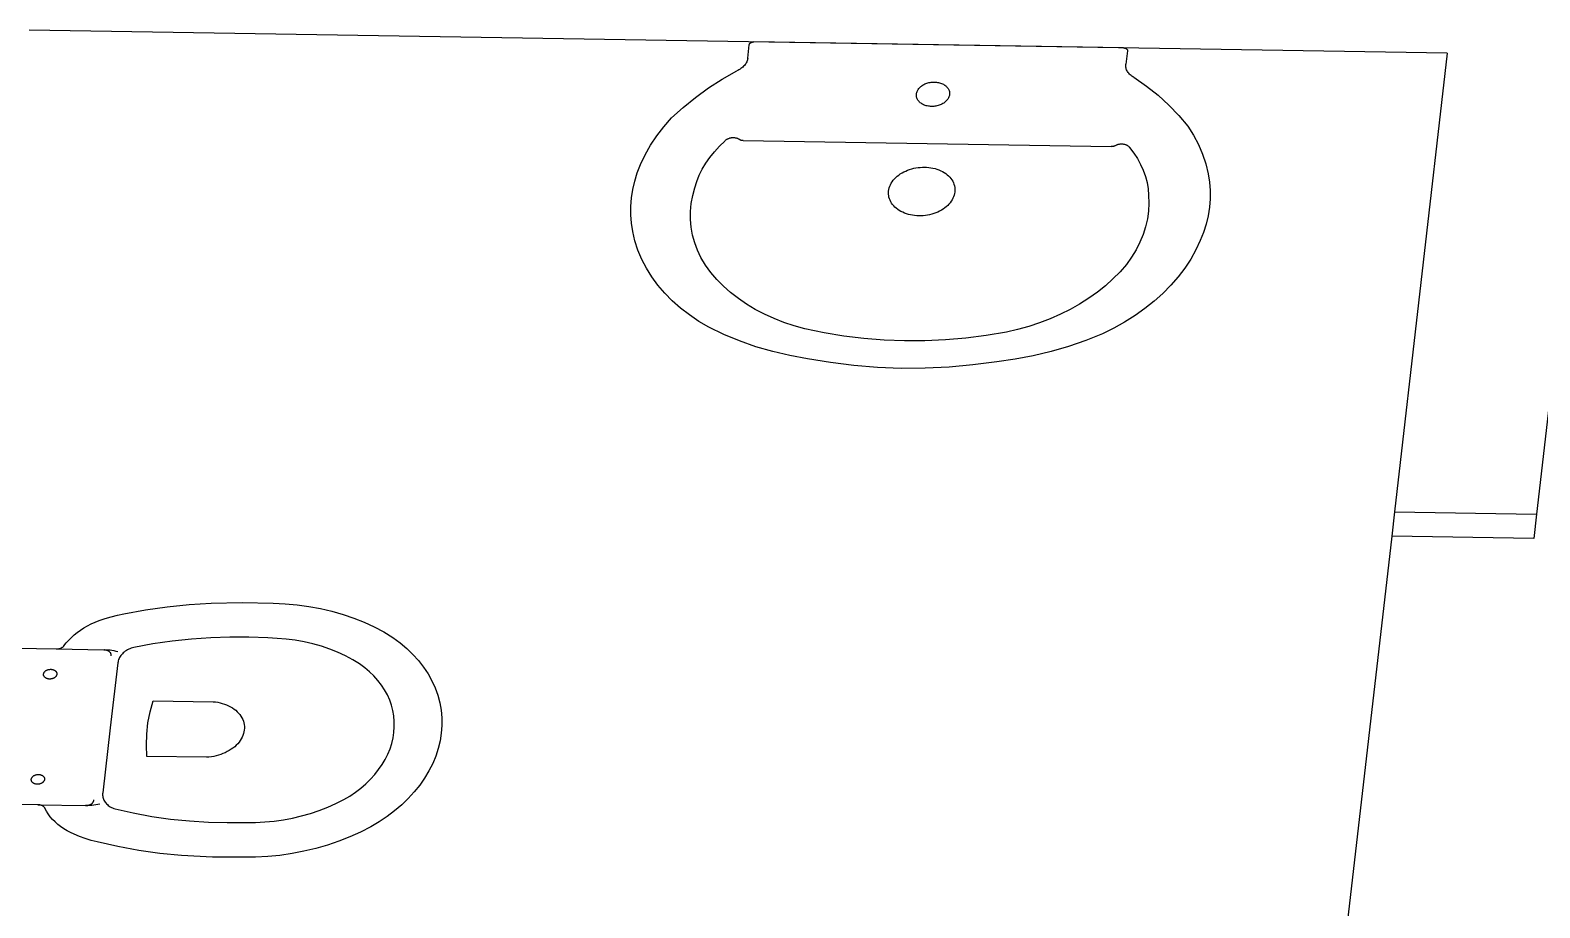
# Model space of a CAD drawing. Extents: x -68 to 264, y 51 to 115.
# Drawn here: x -62.729 to -60.913, y 77.839 to 78.895 of the extents above; entities that cross this region are included whole.
import ezdxf

# ---------------------------------------------------------------- set-up
doc = ezdxf.new("R2010")
doc.units = 0
doc.layers.get('0').update_dxf_attribs({"linetype": 'CONTINUOUS'})

msp = doc.modelspace()

# ---------------------------------------------------------------- linework, layer by layer
for p, q in [((-61.0243, 78.8671), (-62.73, 78.8948)), ((-61.8657, 78.8613), (-61.8639, 78.8773)), ((-61.8639, 78.8773), (-61.8638, 78.8775)), ((-61.8638, 78.8775), (-61.8637, 78.8777)), ((-61.8637, 78.878), (-61.8636, 78.8782)), ((-61.8637, 78.8777), (-61.8637, 78.878)), ((-61.8636, 78.8782), (-61.8634, 78.8784)), ((-61.8634, 78.8784), (-61.8633, 78.8786)), ((-61.8633, 78.8786), (-61.8631, 78.8788)), ((-61.8631, 78.8788), (-61.863, 78.879)), ((-61.863, 78.879), (-61.8628, 78.8792)), ((-61.8628, 78.8792), (-61.8626, 78.8794)), ((-61.8626, 78.8794), (-61.8623, 78.8795)), ((-61.8623, 78.8795), (-61.8621, 78.8797)), ((-61.8621, 78.8797), (-61.8619, 78.8798)), ((-61.8619, 78.8798), (-61.8616, 78.88)), ((-61.8616, 78.88), (-61.8613, 78.8801)), ((-61.8613, 78.8801), (-61.8611, 78.8802)), ((-61.8611, 78.8802), (-61.8608, 78.8803)), ((-61.8608, 78.8803), (-61.8605, 78.8804)), ((-61.8605, 78.8804), (-61.8602, 78.8805)), ((-61.8602, 78.8805), (-61.8599, 78.8805)), ((-61.8599, 78.8805), (-61.8596, 78.8806)), ((-61.8596, 78.8806), (-61.8593, 78.8806)), ((-61.8593, 78.8806), (-61.8589, 78.8806)), ((-61.8589, 78.8806), (-61.8586, 78.8806)), ((-61.8586, 78.8806), (-61.8583, 78.8806)), ((-61.4137, 78.8734), (-61.8583, 78.8806)), ((-61.4137, 78.8734), (-61.4134, 78.8734)), ((-61.4134, 78.8734), (-61.4131, 78.8734)), ((-61.4131, 78.8734), (-61.4128, 78.8734)), ((-61.4128, 78.8734), (-61.4125, 78.8733)), ((-61.4125, 78.8733), (-61.4122, 78.8733)), ((-61.4122, 78.8733), (-61.4119, 78.8732)), ((-61.4119, 78.8732), (-61.4116, 78.8731)), ((-61.4116, 78.8731), (-61.4113, 78.873)), ((-61.4113, 78.873), (-61.4111, 78.8729)), ((-61.4111, 78.8729), (-61.4108, 78.8728)), ((-61.4108, 78.8728), (-61.4106, 78.8727)), ((-61.4106, 78.8727), (-61.4104, 78.8725)), ((-61.4104, 78.8725), (-61.4101, 78.8724)), ((-61.4101, 78.8724), (-61.41, 78.8722)), ((-61.41, 78.8722), (-61.4098, 78.872)), ((-61.4098, 78.872), (-61.4096, 78.8718)), ((-61.4096, 78.8718), (-61.4095, 78.8716)), ((-61.4095, 78.8716), (-61.4093, 78.8714)), ((-61.4093, 78.8714), (-61.4092, 78.8712)), ((-61.4092, 78.8712), (-61.4091, 78.871)), ((-61.4091, 78.871), (-61.4091, 78.8708)), ((-61.4091, 78.8708), (-61.409, 78.8706)), ((-61.409, 78.8706), (-61.409, 78.8703)), ((-61.8697, 78.8524), (-61.8706, 78.8514)), ((-61.8689, 78.8535), (-61.8697, 78.8524)), ((-61.8681, 78.8545), (-61.8689, 78.8535)), ((-61.8675, 78.8556), (-61.8681, 78.8545)), ((-61.8669, 78.8567), (-61.8675, 78.8556)), ((-61.8665, 78.8578), (-61.8669, 78.8567)), ((-61.8661, 78.859), (-61.8665, 78.8578)), ((-61.8659, 78.8601), (-61.8661, 78.859)), ((-61.8657, 78.8613), (-61.8659, 78.8601)), ((-61.4109, 78.8527), (-61.4108, 78.8539)), ((-61.4109, 78.8516), (-61.4109, 78.8527)), ((-61.409, 78.8699), (-61.4108, 78.8539)), ((-61.409, 78.8703), (-61.409, 78.8701)), ((-61.409, 78.8701), (-61.409, 78.8699)), ((-61.0243, 78.8671), (-61.0877, 78.3155)), ((-60.8537, 78.8643), (-60.917, 78.3127)), ((-61.9129, 78.8253), (-61.8963, 78.8359)), ((-61.8963, 78.8359), (-61.8789, 78.8458)), ((-61.8775, 78.8465), (-61.8789, 78.8458)), ((-61.8762, 78.8472), (-61.8775, 78.8465)), ((-61.8749, 78.8479), (-61.8762, 78.8472)), ((-61.8738, 78.8487), (-61.8749, 78.8479)), ((-61.8726, 78.8496), (-61.8738, 78.8487)), ((-61.8716, 78.8505), (-61.8726, 78.8496)), ((-61.8706, 78.8514), (-61.8716, 78.8505)), ((-61.4108, 78.8504), (-61.4109, 78.8516)), ((-61.4107, 78.8493), (-61.4108, 78.8504)), ((-61.4104, 78.8482), (-61.4107, 78.8493)), ((-61.41, 78.8471), (-61.4104, 78.8482)), ((-61.4095, 78.846), (-61.41, 78.8471)), ((-61.4089, 78.845), (-61.4095, 78.846)), ((-61.4082, 78.8439), (-61.4089, 78.845)), ((-61.4075, 78.843), (-61.4082, 78.8439)), ((-61.4066, 78.842), (-61.4075, 78.843)), ((-61.4057, 78.8411), (-61.4066, 78.842)), ((-61.4047, 78.8403), (-61.4057, 78.8411)), ((-61.4036, 78.8395), (-61.4047, 78.8403)), ((-61.4025, 78.8387), (-61.4036, 78.8395)), ((-61.4013, 78.8381), (-61.4025, 78.8387)), ((-61.4013, 78.8381), (-61.3862, 78.8276)), ((-61.9287, 78.814), (-61.9129, 78.8253)), ((-61.6629, 78.8171), (-61.6628, 78.818)), ((-61.6628, 78.8161), (-61.6629, 78.8171)), ((-61.6628, 78.818), (-61.6626, 78.819)), ((-61.6627, 78.8152), (-61.6628, 78.8161)), ((-61.6626, 78.819), (-61.6624, 78.82)), ((-61.6624, 78.82), (-61.6621, 78.8209)), ((-61.6621, 78.8209), (-61.6617, 78.8218)), ((-61.6617, 78.8218), (-61.6612, 78.8227)), ((-61.6612, 78.8227), (-61.6606, 78.8236)), ((-61.6606, 78.8236), (-61.66, 78.8245)), ((-61.66, 78.8245), (-61.6593, 78.8253)), ((-61.6593, 78.8253), (-61.6585, 78.8261)), ((-61.6585, 78.8261), (-61.6576, 78.8269)), ((-61.6576, 78.8269), (-61.6567, 78.8276)), ((-61.6567, 78.8276), (-61.6558, 78.8283)), ((-61.6558, 78.8283), (-61.6547, 78.8289)), ((-61.6547, 78.8289), (-61.6537, 78.8295)), ((-61.6537, 78.8295), (-61.6525, 78.8301)), ((-61.6525, 78.8301), (-61.6514, 78.8305)), ((-61.6514, 78.8305), (-61.6502, 78.831)), ((-61.6502, 78.831), (-61.6489, 78.8314)), ((-61.6489, 78.8314), (-61.6477, 78.8317)), ((-61.6477, 78.8317), (-61.6464, 78.8319)), ((-61.6464, 78.8319), (-61.6451, 78.8321)), ((-61.6451, 78.8321), (-61.6438, 78.8323)), ((-61.6438, 78.8323), (-61.6425, 78.8323)), ((-61.6425, 78.8323), (-61.6412, 78.8323)), ((-61.6412, 78.8323), (-61.6399, 78.8323)), ((-61.6399, 78.8323), (-61.6386, 78.8322)), ((-61.6386, 78.8322), (-61.6373, 78.832)), ((-61.6373, 78.832), (-61.6361, 78.8318)), ((-61.6361, 78.8318), (-61.6349, 78.8315)), ((-61.6349, 78.8315), (-61.6337, 78.8311)), ((-61.6337, 78.8311), (-61.6326, 78.8307)), ((-61.6326, 78.8307), (-61.6315, 78.8302)), ((-61.6315, 78.8302), (-61.6304, 78.8297)), ((-61.6304, 78.8297), (-61.6294, 78.8291)), ((-61.6294, 78.8291), (-61.6285, 78.8285)), ((-61.6285, 78.8285), (-61.6276, 78.8278)), ((-61.6276, 78.8278), (-61.6268, 78.8271)), ((-61.6268, 78.8271), (-61.6261, 78.8264)), ((-61.6261, 78.8264), (-61.6254, 78.8256)), ((-61.6254, 78.8256), (-61.6248, 78.8248)), ((-61.6248, 78.8248), (-61.6243, 78.8239)), ((-61.6243, 78.8239), (-61.6239, 78.823)), ((-61.6239, 78.823), (-61.6235, 78.8221)), ((-61.6235, 78.8221), (-61.6232, 78.8212)), ((-61.6231, 78.8164), (-61.6234, 78.8155)), ((-61.6232, 78.8212), (-61.623, 78.8203)), ((-61.623, 78.8174), (-61.6231, 78.8164)), ((-61.623, 78.8203), (-61.6229, 78.8193)), ((-61.6229, 78.8184), (-61.623, 78.8174)), ((-61.6229, 78.8193), (-61.6229, 78.8184)), ((-61.3862, 78.8276), (-61.3721, 78.8165)), ((-61.3721, 78.8165), (-61.3591, 78.8047)), ((-61.9572, 78.7894), (-61.9435, 78.802)), ((-61.9435, 78.802), (-61.9287, 78.814)), ((-61.6626, 78.8143), (-61.6627, 78.8152)), ((-61.6623, 78.8133), (-61.6626, 78.8143)), ((-61.6619, 78.8124), (-61.6623, 78.8133)), ((-61.6615, 78.8115), (-61.6619, 78.8124)), ((-61.661, 78.8107), (-61.6615, 78.8115)), ((-61.6604, 78.8099), (-61.661, 78.8107)), ((-61.6597, 78.8091), (-61.6604, 78.8099)), ((-61.659, 78.8083), (-61.6597, 78.8091)), ((-61.6582, 78.8076), (-61.659, 78.8083)), ((-61.6573, 78.8069), (-61.6582, 78.8076)), ((-61.6563, 78.8063), (-61.6573, 78.8069)), ((-61.6554, 78.8058), (-61.6563, 78.8063)), ((-61.6543, 78.8052), (-61.6554, 78.8058)), ((-61.6532, 78.8048), (-61.6543, 78.8052)), ((-61.6521, 78.8043), (-61.6532, 78.8048)), ((-61.6509, 78.804), (-61.6521, 78.8043)), ((-61.6497, 78.8037), (-61.6509, 78.804)), ((-61.6484, 78.8035), (-61.6497, 78.8037)), ((-61.6472, 78.8033), (-61.6484, 78.8035)), ((-61.6459, 78.8032), (-61.6472, 78.8033)), ((-61.6446, 78.8031), (-61.6459, 78.8032)), ((-61.6433, 78.8031), (-61.6446, 78.8031)), ((-61.642, 78.8032), (-61.6433, 78.8031)), ((-61.6407, 78.8033), (-61.642, 78.8032)), ((-61.6394, 78.8035), (-61.6407, 78.8033)), ((-61.6381, 78.8038), (-61.6394, 78.8035)), ((-61.6368, 78.8041), (-61.6381, 78.8038)), ((-61.6356, 78.8045), (-61.6368, 78.8041)), ((-61.6344, 78.8049), (-61.6356, 78.8045)), ((-61.6332, 78.8054), (-61.6344, 78.8049)), ((-61.6321, 78.8059), (-61.6332, 78.8054)), ((-61.631, 78.8065), (-61.6321, 78.8059)), ((-61.63, 78.8072), (-61.631, 78.8065)), ((-61.629, 78.8078), (-61.63, 78.8072)), ((-61.6281, 78.8086), (-61.629, 78.8078)), ((-61.6273, 78.8093), (-61.6281, 78.8086)), ((-61.6265, 78.8101), (-61.6273, 78.8093)), ((-61.6258, 78.811), (-61.6265, 78.8101)), ((-61.6252, 78.8118), (-61.6258, 78.811)), ((-61.6246, 78.8127), (-61.6252, 78.8118)), ((-61.6241, 78.8136), (-61.6246, 78.8127)), ((-61.6237, 78.8146), (-61.6241, 78.8136)), ((-61.6234, 78.8155), (-61.6237, 78.8146)), ((-61.3591, 78.8047), (-61.3471, 78.7923)), ((-61.9666, 78.7787), (-61.9572, 78.7894)), ((-61.3471, 78.7923), (-61.3363, 78.7793)), ((-61.9825, 78.7565), (-61.975, 78.7678)), ((-61.975, 78.7678), (-61.9666, 78.7787)), ((-61.8932, 78.7615), (-61.8928, 78.762)), ((-61.8928, 78.762), (-61.8924, 78.7624)), ((-61.8924, 78.7624), (-61.8919, 78.7628)), ((-61.8919, 78.7628), (-61.8914, 78.7632)), ((-61.8914, 78.7632), (-61.8909, 78.7636)), ((-61.8909, 78.7636), (-61.8903, 78.7639)), ((-61.8903, 78.7639), (-61.8897, 78.7642)), ((-61.8897, 78.7642), (-61.8891, 78.7645)), ((-61.8891, 78.7645), (-61.8885, 78.7647)), ((-61.8885, 78.7647), (-61.8878, 78.765)), ((-61.8878, 78.765), (-61.8871, 78.7652)), ((-61.8871, 78.7652), (-61.8865, 78.7653)), ((-61.8865, 78.7653), (-61.8858, 78.7655)), ((-61.8858, 78.7655), (-61.8851, 78.7656)), ((-61.8851, 78.7656), (-61.8844, 78.7656)), ((-61.8844, 78.7656), (-61.8836, 78.7657)), ((-61.8836, 78.7657), (-61.8829, 78.7657)), ((-61.8829, 78.7657), (-61.8822, 78.7657)), ((-61.8822, 78.7657), (-61.8815, 78.7656)), ((-61.8815, 78.7656), (-61.8808, 78.7655)), ((-61.8808, 78.7655), (-61.8802, 78.7654)), ((-61.8802, 78.7654), (-61.8795, 78.7652)), ((-61.8795, 78.7652), (-61.8789, 78.765)), ((-61.8789, 78.765), (-61.8782, 78.7648)), ((-61.8782, 78.7648), (-61.8776, 78.7646)), ((-61.8776, 78.7646), (-61.8771, 78.7643)), ((-61.8771, 78.7643), (-61.8765, 78.764)), ((-61.8765, 78.764), (-61.876, 78.7637)), ((-61.876, 78.7637), (-61.8755, 78.7633)), ((-61.8753, 78.7631), (-61.8755, 78.7633)), ((-61.8751, 78.763), (-61.8753, 78.7631)), ((-61.8748, 78.7628), (-61.8751, 78.763)), ((-61.8745, 78.7627), (-61.8748, 78.7628)), ((-61.8742, 78.7625), (-61.8745, 78.7627)), ((-61.8739, 78.7624), (-61.8742, 78.7625)), ((-61.8736, 78.7623), (-61.8739, 78.7624)), ((-61.8733, 78.7622), (-61.8736, 78.7623)), ((-61.873, 78.7621), (-61.8733, 78.7622)), ((-61.8727, 78.7621), (-61.873, 78.7621)), ((-61.8723, 78.762), (-61.8727, 78.7621)), ((-61.872, 78.762), (-61.8723, 78.762)), ((-61.8717, 78.762), (-61.872, 78.762)), ((-61.8713, 78.762), (-61.8717, 78.762)), ((-61.871, 78.762), (-61.8713, 78.762)), ((-61.871, 78.762), (-61.6498, 78.7584)), ((-61.3363, 78.7793), (-61.3294, 78.7684)), ((-61.3294, 78.7684), (-61.3236, 78.7572)), ((-61.9946, 78.7331), (-61.989, 78.7449)), ((-61.989, 78.7449), (-61.9825, 78.7565)), ((-61.9112, 78.7418), (-61.9057, 78.7486)), ((-61.9057, 78.7486), (-61.8997, 78.7552)), ((-61.8997, 78.7552), (-61.8932, 78.7615)), ((-61.6498, 78.7584), (-61.4286, 78.7548)), ((-61.4282, 78.7548), (-61.4286, 78.7548)), ((-61.4279, 78.7548), (-61.4282, 78.7548)), ((-61.4275, 78.7548), (-61.4279, 78.7548)), ((-61.4272, 78.7548), (-61.4275, 78.7548)), ((-61.4268, 78.7548), (-61.4272, 78.7548)), ((-61.4265, 78.7549), (-61.4268, 78.7548)), ((-61.4262, 78.7549), (-61.4265, 78.7549)), ((-61.4258, 78.755), (-61.4262, 78.7549)), ((-61.4255, 78.7551), (-61.4258, 78.755)), ((-61.4252, 78.7552), (-61.4255, 78.7551)), ((-61.4249, 78.7554), (-61.4252, 78.7552)), ((-61.4246, 78.7555), (-61.4249, 78.7554)), ((-61.4243, 78.7556), (-61.4246, 78.7555)), ((-61.424, 78.7558), (-61.4243, 78.7556)), ((-61.4237, 78.756), (-61.424, 78.7558)), ((-61.4237, 78.756), (-61.4232, 78.7563)), ((-61.4232, 78.7563), (-61.4226, 78.7566)), ((-61.4226, 78.7566), (-61.4219, 78.7569)), ((-61.4219, 78.7569), (-61.4213, 78.7572)), ((-61.4213, 78.7572), (-61.4207, 78.7574)), ((-61.4207, 78.7574), (-61.42, 78.7576)), ((-61.42, 78.7576), (-61.4193, 78.7577)), ((-61.4193, 78.7577), (-61.4186, 78.7579)), ((-61.4186, 78.7579), (-61.4179, 78.758)), ((-61.4179, 78.758), (-61.4172, 78.7581)), ((-61.4172, 78.7581), (-61.4165, 78.7581)), ((-61.4165, 78.7581), (-61.4158, 78.7581)), ((-61.4158, 78.7581), (-61.4151, 78.7581)), ((-61.4151, 78.7581), (-61.4144, 78.758)), ((-61.4144, 78.758), (-61.4137, 78.7579)), ((-61.4137, 78.7579), (-61.413, 78.7578)), ((-61.413, 78.7578), (-61.4124, 78.7576)), ((-61.4124, 78.7576), (-61.4117, 78.7574)), ((-61.4117, 78.7574), (-61.4111, 78.7572)), ((-61.4111, 78.7572), (-61.4105, 78.757)), ((-61.4105, 78.757), (-61.4099, 78.7567)), ((-61.4099, 78.7567), (-61.4094, 78.7564)), ((-61.4094, 78.7564), (-61.4088, 78.7561)), ((-61.4088, 78.7561), (-61.4084, 78.7557)), ((-61.4084, 78.7557), (-61.4079, 78.7553)), ((-61.4079, 78.7553), (-61.4075, 78.7549)), ((-61.4075, 78.7549), (-61.4071, 78.7545)), ((-61.4071, 78.7545), (-61.4068, 78.7541)), ((-61.4068, 78.7541), (-61.4065, 78.7536)), ((-61.4065, 78.7536), (-61.4015, 78.7471)), ((-61.4015, 78.7471), (-61.397, 78.7404)), ((-61.3236, 78.7572), (-61.3187, 78.7457)), ((-61.3187, 78.7457), (-61.3149, 78.7339)), ((-61.9985, 78.7232), (-61.9946, 78.7331)), ((-61.924, 78.7203), (-61.9203, 78.7276)), ((-61.9203, 78.7276), (-61.916, 78.7348)), ((-61.916, 78.7348), (-61.9112, 78.7418)), ((-61.678, 78.7244), (-61.6757, 78.7254)), ((-61.6757, 78.7254), (-61.6734, 78.7264)), ((-61.6734, 78.7264), (-61.671, 78.7273)), ((-61.671, 78.7273), (-61.6685, 78.728)), ((-61.6685, 78.728), (-61.666, 78.7287)), ((-61.666, 78.7287), (-61.6635, 78.7292)), ((-61.6635, 78.7292), (-61.6609, 78.7296)), ((-61.6609, 78.7296), (-61.6583, 78.7298)), ((-61.6583, 78.7298), (-61.6557, 78.73)), ((-61.6557, 78.73), (-61.6531, 78.73)), ((-61.6531, 78.73), (-61.6505, 78.7299)), ((-61.6505, 78.7299), (-61.6479, 78.7297)), ((-61.6479, 78.7297), (-61.6454, 78.7293)), ((-61.6454, 78.7293), (-61.6429, 78.7288)), ((-61.6429, 78.7288), (-61.6404, 78.7283)), ((-61.6404, 78.7283), (-61.6381, 78.7275)), ((-61.6381, 78.7275), (-61.6358, 78.7267)), ((-61.6358, 78.7267), (-61.6336, 78.7258)), ((-61.6336, 78.7258), (-61.6315, 78.7247)), ((-61.397, 78.7404), (-61.3932, 78.7334)), ((-61.3932, 78.7334), (-61.39, 78.7263)), ((-61.39, 78.7263), (-61.3874, 78.719)), ((-61.3149, 78.7339), (-61.3121, 78.722)), ((-62.0039, 78.7032), (-62.0016, 78.7132)), ((-62.0016, 78.7132), (-61.9985, 78.7232)), ((-61.9294, 78.7052), (-61.927, 78.7128)), ((-61.927, 78.7128), (-61.924, 78.7203)), ((-61.6955, 78.7052), (-61.6948, 78.7071)), ((-61.6948, 78.7071), (-61.694, 78.709)), ((-61.694, 78.709), (-61.6931, 78.7108)), ((-61.6931, 78.7108), (-61.6919, 78.7126)), ((-61.6919, 78.7126), (-61.6906, 78.7143)), ((-61.6906, 78.7143), (-61.6892, 78.716)), ((-61.6892, 78.716), (-61.6877, 78.7176)), ((-61.6877, 78.7176), (-61.686, 78.7191)), ((-61.686, 78.7191), (-61.6841, 78.7205)), ((-61.6841, 78.7205), (-61.6822, 78.7219)), ((-61.6822, 78.7219), (-61.6801, 78.7232)), ((-61.6801, 78.7232), (-61.678, 78.7244)), ((-61.6315, 78.7247), (-61.6295, 78.7236)), ((-61.6295, 78.7236), (-61.6276, 78.7223)), ((-61.6276, 78.7223), (-61.6259, 78.721)), ((-61.6259, 78.721), (-61.6243, 78.7196)), ((-61.6243, 78.7196), (-61.6228, 78.7181)), ((-61.6228, 78.7181), (-61.6215, 78.7165)), ((-61.6215, 78.7165), (-61.6203, 78.7148)), ((-61.6203, 78.7148), (-61.6192, 78.7131)), ((-61.6192, 78.7131), (-61.6184, 78.7114)), ((-61.6184, 78.7114), (-61.6177, 78.7096)), ((-61.6177, 78.7096), (-61.6171, 78.7077)), ((-61.6171, 78.7077), (-61.6167, 78.7058)), ((-61.3874, 78.719), (-61.3854, 78.7115)), ((-61.3854, 78.7115), (-61.3841, 78.704)), ((-61.3121, 78.722), (-61.3105, 78.712)), ((-61.3105, 78.712), (-61.3097, 78.702)), ((-62.0063, 78.6829), (-62.0055, 78.6931)), ((-62.0055, 78.6931), (-62.0039, 78.7032)), ((-61.9336, 78.6863), (-61.9319, 78.6958)), ((-61.9319, 78.6958), (-61.9294, 78.7052)), ((-61.6964, 78.6995), (-61.6963, 78.7014)), ((-61.6964, 78.6976), (-61.6964, 78.6995)), ((-61.6961, 78.6957), (-61.6964, 78.6976)), ((-61.6963, 78.7014), (-61.6959, 78.7033)), ((-61.6958, 78.6938), (-61.6961, 78.6957)), ((-61.6959, 78.7033), (-61.6955, 78.7052)), ((-61.6952, 78.692), (-61.6958, 78.6938)), ((-61.6945, 78.6902), (-61.6952, 78.692)), ((-61.6936, 78.6884), (-61.6945, 78.6902)), ((-61.621, 78.689), (-61.6222, 78.6873)), ((-61.6198, 78.6908), (-61.621, 78.689)), ((-61.6189, 78.6926), (-61.6198, 78.6908)), ((-61.6181, 78.6944), (-61.6189, 78.6926)), ((-61.6174, 78.6963), (-61.6181, 78.6944)), ((-61.6169, 78.6982), (-61.6174, 78.6963)), ((-61.6166, 78.7001), (-61.6169, 78.6982)), ((-61.6167, 78.7058), (-61.6165, 78.7039)), ((-61.6165, 78.702), (-61.6166, 78.7001)), ((-61.6165, 78.7039), (-61.6165, 78.702)), ((-61.3841, 78.704), (-61.3835, 78.6963)), ((-61.3835, 78.6963), (-61.3831, 78.6869)), ((-61.3097, 78.6919), (-61.3105, 78.6818)), ((-61.3097, 78.702), (-61.3097, 78.6919)), ((-62.0063, 78.6728), (-62.0063, 78.6829)), ((-62.0055, 78.6628), (-62.0063, 78.6728)), ((-61.9345, 78.6767), (-61.9336, 78.6863)), ((-61.9345, 78.6672), (-61.9345, 78.6767)), ((-61.6926, 78.6867), (-61.6936, 78.6884)), ((-61.6914, 78.6851), (-61.6926, 78.6867)), ((-61.6901, 78.6835), (-61.6914, 78.6851)), ((-61.6886, 78.682), (-61.6901, 78.6835)), ((-61.687, 78.6806), (-61.6886, 78.682)), ((-61.6852, 78.6792), (-61.687, 78.6806)), ((-61.6834, 78.678), (-61.6852, 78.6792)), ((-61.6814, 78.6768), (-61.6834, 78.678)), ((-61.6793, 78.6758), (-61.6814, 78.6768)), ((-61.6771, 78.6748), (-61.6793, 78.6758)), ((-61.6748, 78.674), (-61.6771, 78.6748)), ((-61.6724, 78.6733), (-61.6748, 78.674)), ((-61.67, 78.6727), (-61.6724, 78.6733)), ((-61.6675, 78.6722), (-61.67, 78.6727)), ((-61.665, 78.6719), (-61.6675, 78.6722)), ((-61.6624, 78.6716), (-61.665, 78.6719)), ((-61.6598, 78.6715), (-61.6624, 78.6716)), ((-61.6572, 78.6715), (-61.6598, 78.6715)), ((-61.6546, 78.6717), (-61.6572, 78.6715)), ((-61.652, 78.672), (-61.6546, 78.6717)), ((-61.6494, 78.6724), (-61.652, 78.672)), ((-61.6469, 78.6729), (-61.6494, 78.6724)), ((-61.6443, 78.6735), (-61.6469, 78.6729)), ((-61.6419, 78.6743), (-61.6443, 78.6735)), ((-61.6395, 78.6751), (-61.6419, 78.6743)), ((-61.6371, 78.6761), (-61.6395, 78.6751)), ((-61.6349, 78.6772), (-61.6371, 78.6761)), ((-61.6327, 78.6784), (-61.6349, 78.6772)), ((-61.6307, 78.6796), (-61.6327, 78.6784)), ((-61.6287, 78.681), (-61.6307, 78.6796)), ((-61.6269, 78.6825), (-61.6287, 78.681)), ((-61.6252, 78.684), (-61.6269, 78.6825)), ((-61.6237, 78.6856), (-61.6252, 78.684)), ((-61.6222, 78.6873), (-61.6237, 78.6856)), ((-61.3836, 78.6773), (-61.385, 78.6678)), ((-61.3831, 78.6869), (-61.3836, 78.6773)), ((-61.312, 78.6717), (-61.3144, 78.6616)), ((-61.3105, 78.6818), (-61.312, 78.6717)), ((-62.0039, 78.6528), (-62.0055, 78.6628)), ((-62.0013, 78.6414), (-62.0039, 78.6528)), ((-61.9337, 78.6578), (-61.9345, 78.6672)), ((-61.932, 78.6484), (-61.9337, 78.6578)), ((-61.3872, 78.6583), (-61.3902, 78.649)), ((-61.385, 78.6678), (-61.3872, 78.6583)), ((-61.3144, 78.6616), (-61.3175, 78.6516)), ((-61.9977, 78.6302), (-62.0013, 78.6414)), ((-61.9295, 78.6392), (-61.932, 78.6484)), ((-61.9262, 78.6302), (-61.9295, 78.6392)), ((-61.394, 78.6397), (-61.3986, 78.6306)), ((-61.3902, 78.649), (-61.394, 78.6397)), ((-61.3214, 78.6417), (-61.3266, 78.6305)), ((-61.3175, 78.6516), (-61.3214, 78.6417)), ((-61.9931, 78.6192), (-61.9977, 78.6302)), ((-61.9876, 78.6085), (-61.9931, 78.6192)), ((-61.9221, 78.6214), (-61.9262, 78.6302)), ((-61.9164, 78.6123), (-61.9221, 78.6214)), ((-61.404, 78.6217), (-61.4102, 78.6131)), ((-61.3986, 78.6306), (-61.404, 78.6217)), ((-61.3328, 78.6194), (-61.3399, 78.6086)), ((-61.3266, 78.6305), (-61.3328, 78.6194)), ((-61.9811, 78.5981), (-61.9876, 78.6085)), ((-61.91, 78.6035), (-61.9164, 78.6123)), ((-61.9028, 78.5951), (-61.91, 78.6035)), ((-61.4179, 78.6042), (-61.4264, 78.5957)), ((-61.4102, 78.6131), (-61.4179, 78.6042)), ((-61.3399, 78.6086), (-61.3479, 78.5981)), ((-61.9738, 78.5881), (-61.9811, 78.5981)), ((-61.9655, 78.5784), (-61.9738, 78.5881)), ((-61.8949, 78.587), (-61.9028, 78.5951)), ((-61.8863, 78.5794), (-61.8949, 78.587)), ((-61.4355, 78.5875), (-61.4452, 78.5797)), ((-61.4264, 78.5957), (-61.4355, 78.5875)), ((-61.3567, 78.588), (-61.3664, 78.5782)), ((-61.3479, 78.5981), (-61.3567, 78.588)), ((-61.9565, 78.5692), (-61.9655, 78.5784)), ((-61.9466, 78.5605), (-61.9565, 78.5692)), ((-61.877, 78.5721), (-61.8863, 78.5794)), ((-61.8671, 78.5654), (-61.877, 78.5721)), ((-61.8567, 78.5591), (-61.8671, 78.5654)), ((-61.4665, 78.5655), (-61.4779, 78.559)), ((-61.4556, 78.5724), (-61.4665, 78.5655)), ((-61.4452, 78.5797), (-61.4556, 78.5724)), ((-61.3768, 78.5689), (-61.388, 78.56)), ((-61.3664, 78.5782), (-61.3768, 78.5689)), ((-61.9359, 78.5523), (-61.9466, 78.5605)), ((-61.9245, 78.5446), (-61.9359, 78.5523)), ((-61.9124, 78.5375), (-61.9245, 78.5446)), ((-61.8457, 78.5533), (-61.8567, 78.5591)), ((-61.8341, 78.548), (-61.8457, 78.5533)), ((-61.8222, 78.5433), (-61.8341, 78.548)), ((-61.5021, 78.5477), (-61.5148, 78.5428)), ((-61.4897, 78.5531), (-61.5021, 78.5477)), ((-61.4779, 78.559), (-61.4897, 78.5531)), ((-61.4124, 78.5438), (-61.4255, 78.5365)), ((-61.3999, 78.5516), (-61.4124, 78.5438)), ((-61.388, 78.56), (-61.3999, 78.5516)), ((-61.8944, 78.5288), (-61.9124, 78.5375)), ((-61.8755, 78.5211), (-61.8944, 78.5288)), ((-61.8097, 78.5392), (-61.8222, 78.5433)), ((-61.797, 78.5356), (-61.8097, 78.5392)), ((-61.7737, 78.5308), (-61.797, 78.5356)), ((-61.75, 78.527), (-61.7737, 78.5308)), ((-61.726, 78.5241), (-61.75, 78.527)), ((-61.579, 78.5277), (-61.6034, 78.5246)), ((-61.5546, 78.5317), (-61.579, 78.5277)), ((-61.5411, 78.5348), (-61.5546, 78.5317)), ((-61.5278, 78.5385), (-61.5411, 78.5348)), ((-61.5148, 78.5428), (-61.5278, 78.5385)), ((-61.4392, 78.5298), (-61.4592, 78.5217)), ((-61.4255, 78.5365), (-61.4392, 78.5298)), ((-61.8559, 78.5142), (-61.8755, 78.5211)), ((-61.8357, 78.5083), (-61.8559, 78.5142)), ((-61.815, 78.5034), (-61.8357, 78.5083)), ((-61.7017, 78.5221), (-61.726, 78.5241)), ((-61.6773, 78.5211), (-61.7017, 78.5221)), ((-61.6527, 78.5213), (-61.6773, 78.5211)), ((-61.628, 78.5225), (-61.6527, 78.5213)), ((-61.6034, 78.5246), (-61.628, 78.5225)), ((-61.5008, 78.5085), (-61.5223, 78.5033)), ((-61.4798, 78.5146), (-61.5008, 78.5085)), ((-61.4592, 78.5217), (-61.4798, 78.5146)), ((-61.7938, 78.4995), (-61.815, 78.5034)), ((-61.7661, 78.495), (-61.7938, 78.4995)), ((-61.738, 78.4915), (-61.7661, 78.495)), ((-61.7097, 78.4892), (-61.738, 78.4915)), ((-61.6811, 78.4881), (-61.7097, 78.4892)), ((-61.6236, 78.4897), (-61.6523, 78.4883)), ((-61.5948, 78.4922), (-61.6236, 78.4897)), ((-61.5662, 78.4958), (-61.5948, 78.4922)), ((-61.5442, 78.499), (-61.5662, 78.4958)), ((-61.5223, 78.5033), (-61.5442, 78.499)), ((-61.6523, 78.4883), (-61.6811, 78.4881)), ((-61.0877, 78.3155), (-61.0911, 78.2862)), ((-61.0877, 78.3155), (-60.917, 78.3127)), ((-60.917, 78.3127), (-60.9204, 78.2834)), ((-61.0911, 78.2862), (-61.1489, 77.784)), ((-60.9204, 78.2834), (-61.0911, 78.2862)), ((-62.59, 78.1977), (-62.5639, 78.2015)), ((-62.5639, 78.2015), (-62.5375, 78.2042)), ((-62.5375, 78.2042), (-62.5111, 78.2059)), ((-62.5111, 78.2059), (-62.4738, 78.2067)), ((-62.4738, 78.2067), (-62.4366, 78.2057)), ((-62.4366, 78.2057), (-62.422, 78.2051)), ((-62.422, 78.2051), (-62.4076, 78.2038)), ((-62.4076, 78.2038), (-62.3934, 78.2019)), ((-62.3934, 78.2019), (-62.3794, 78.1993)), ((-62.3794, 78.1993), (-62.3657, 78.1961)), ((-62.6597, 78.1785), (-62.6552, 78.1808)), ((-62.6552, 78.1808), (-62.6505, 78.1829)), ((-62.6505, 78.1829), (-62.6457, 78.1848)), ((-62.6457, 78.1848), (-62.6385, 78.1873)), ((-62.6385, 78.1873), (-62.6312, 78.1895)), ((-62.6312, 78.1895), (-62.6236, 78.1914)), ((-62.6236, 78.1914), (-62.616, 78.1929)), ((-62.616, 78.1929), (-62.59, 78.1977)), ((-62.3657, 78.1961), (-62.3523, 78.1923)), ((-62.3523, 78.1923), (-62.3394, 78.1878)), ((-62.3394, 78.1878), (-62.3269, 78.1828)), ((-62.3269, 78.1828), (-62.3149, 78.1772)), ((-62.6824, 78.1613), (-62.6792, 78.1645)), ((-62.6792, 78.1645), (-62.6758, 78.1677)), ((-62.6758, 78.1677), (-62.6721, 78.1706)), ((-62.6721, 78.1706), (-62.6682, 78.1734)), ((-62.6682, 78.1734), (-62.664, 78.1761)), ((-62.664, 78.1761), (-62.6597, 78.1785)), ((-62.5346, 78.1626), (-62.5578, 78.1602)), ((-62.5113, 78.1641), (-62.5346, 78.1626)), ((-62.4884, 78.1648), (-62.5113, 78.1641)), ((-62.4656, 78.1647), (-62.4884, 78.1648)), ((-62.4429, 78.1639), (-62.4656, 78.1647)), ((-62.4318, 78.1634), (-62.4429, 78.1639)), ((-62.4207, 78.1625), (-62.4318, 78.1634)), ((-62.4098, 78.1611), (-62.4207, 78.1625)), ((-62.3149, 78.1772), (-62.3034, 78.1711)), ((-62.3034, 78.1711), (-62.2925, 78.1644)), ((-62.2925, 78.1644), (-62.2839, 78.1581)), ((-62.7761, 78.1521), (-62.6976, 78.1508)), ((-62.6976, 78.1508), (-62.6401, 78.1498)), ((-62.6976, 78.1508), (-62.697, 78.1508)), ((-62.697, 78.1508), (-62.6964, 78.1508)), ((-62.6964, 78.1508), (-62.6958, 78.1508)), ((-62.6958, 78.1508), (-62.6951, 78.1509)), ((-62.6951, 78.1509), (-62.6945, 78.151)), ((-62.6945, 78.151), (-62.6939, 78.1511)), ((-62.6939, 78.1511), (-62.6933, 78.1513)), ((-62.6933, 78.1513), (-62.6928, 78.1514)), ((-62.6928, 78.1514), (-62.6922, 78.1516)), ((-62.6922, 78.1516), (-62.6916, 78.1518)), ((-62.6916, 78.1518), (-62.6911, 78.1521)), ((-62.6911, 78.1521), (-62.6906, 78.1524)), ((-62.6906, 78.1524), (-62.6901, 78.1527)), ((-62.6901, 78.1527), (-62.6896, 78.153)), ((-62.6896, 78.153), (-62.6892, 78.1533)), ((-62.6892, 78.1533), (-62.6888, 78.1537)), ((-62.6888, 78.1537), (-62.6884, 78.154)), ((-62.6884, 78.154), (-62.6881, 78.1544)), ((-62.6881, 78.1544), (-62.6854, 78.1579)), ((-62.6854, 78.1579), (-62.6824, 78.1613)), ((-62.6401, 78.1498), (-62.6395, 78.1499)), ((-62.6401, 78.1498), (-62.6376, 78.1498)), ((-62.6395, 78.1499), (-62.639, 78.1498)), ((-62.639, 78.1498), (-62.6384, 78.1498)), ((-62.6384, 78.1498), (-62.6379, 78.1497)), ((-62.6379, 78.1497), (-62.6373, 78.1495)), ((-62.6376, 78.1498), (-62.6352, 78.1497)), ((-62.6373, 78.1495), (-62.6368, 78.1494)), ((-62.6368, 78.1494), (-62.6363, 78.1492)), ((-62.6363, 78.1492), (-62.6358, 78.149)), ((-62.6358, 78.149), (-62.6353, 78.1488)), ((-62.6353, 78.1488), (-62.6348, 78.1486)), ((-62.6352, 78.1497), (-62.6327, 78.1495)), ((-62.6348, 78.1486), (-62.6344, 78.1483)), ((-62.6344, 78.1483), (-62.634, 78.148)), ((-62.634, 78.148), (-62.6336, 78.1477)), ((-62.6336, 78.1477), (-62.6333, 78.1474)), ((-62.6333, 78.1474), (-62.633, 78.147)), ((-62.633, 78.147), (-62.6327, 78.1467)), ((-62.6327, 78.1495), (-62.6303, 78.1491)), ((-62.6327, 78.1467), (-62.6325, 78.1463)), ((-62.6325, 78.1463), (-62.6322, 78.1459)), ((-62.6322, 78.1459), (-62.6321, 78.1455)), ((-62.6321, 78.1455), (-62.6319, 78.1451)), ((-62.6319, 78.1451), (-62.6318, 78.1447)), ((-62.6318, 78.1447), (-62.6317, 78.1443)), ((-62.6317, 78.1443), (-62.6317, 78.1439)), ((-62.6303, 78.1491), (-62.6279, 78.1487)), ((-62.6279, 78.1487), (-62.6256, 78.1482)), ((-62.6256, 78.1482), (-62.6233, 78.1475)), ((-62.6178, 78.1449), (-62.6188, 78.1438)), ((-62.6168, 78.1459), (-62.6178, 78.1449)), ((-62.6156, 78.1469), (-62.6168, 78.1459)), ((-62.6144, 78.1479), (-62.6156, 78.1469)), ((-62.613, 78.1487), (-62.6144, 78.1479)), ((-62.6116, 78.1496), (-62.613, 78.1487)), ((-62.6102, 78.1503), (-62.6116, 78.1496)), ((-62.6087, 78.151), (-62.6102, 78.1503)), ((-62.6071, 78.1516), (-62.6087, 78.151)), ((-62.6055, 78.1522), (-62.6071, 78.1516)), ((-62.6039, 78.1526), (-62.6055, 78.1522)), ((-62.581, 78.1569), (-62.6039, 78.1526)), ((-62.5578, 78.1602), (-62.581, 78.1569)), ((-62.3991, 78.1592), (-62.4098, 78.1611)), ((-62.3886, 78.1568), (-62.3991, 78.1592)), ((-62.3784, 78.1539), (-62.3886, 78.1568)), ((-62.3684, 78.1505), (-62.3784, 78.1539)), ((-62.3589, 78.1467), (-62.3684, 78.1505)), ((-62.3496, 78.1425), (-62.3589, 78.1467)), ((-62.2839, 78.1581), (-62.2758, 78.1513)), ((-62.2758, 78.1513), (-62.2684, 78.1442)), ((-62.7055, 78.1261), (-62.705, 78.1261)), ((-62.705, 78.1261), (-62.7044, 78.1262)), ((-62.7044, 78.1262), (-62.7039, 78.1262)), ((-62.7039, 78.1262), (-62.7034, 78.1262)), ((-62.7034, 78.1262), (-62.7029, 78.1261)), ((-62.7029, 78.1261), (-62.7024, 78.126)), ((-62.6232, 78.1341), (-62.6323, 78.0558)), ((-62.6317, 78.1435), (-62.6318, 78.143)), ((-62.6318, 78.143), (-62.6318, 78.1426)), ((-62.6317, 78.1439), (-62.6317, 78.1435)), ((-62.623, 78.1354), (-62.6232, 78.1341)), ((-62.6227, 78.1366), (-62.623, 78.1354)), ((-62.6223, 78.1379), (-62.6227, 78.1366)), ((-62.6218, 78.1391), (-62.6223, 78.1379)), ((-62.6212, 78.1403), (-62.6218, 78.1391)), ((-62.6205, 78.1415), (-62.6212, 78.1403)), ((-62.6197, 78.1427), (-62.6205, 78.1415)), ((-62.6188, 78.1438), (-62.6197, 78.1427)), ((-62.3408, 78.1378), (-62.3496, 78.1425)), ((-62.3325, 78.1327), (-62.3408, 78.1378)), ((-62.3263, 78.1282), (-62.3325, 78.1327)), ((-62.3206, 78.1233), (-62.3263, 78.1282)), ((-62.2684, 78.1442), (-62.2616, 78.1367)), ((-62.2616, 78.1367), (-62.2556, 78.1289)), ((-62.2556, 78.1289), (-62.2502, 78.1208)), ((-62.7126, 78.1205), (-62.7125, 78.1208)), ((-62.7126, 78.1201), (-62.7126, 78.1205)), ((-62.7126, 78.1197), (-62.7126, 78.1201)), ((-62.7125, 78.1193), (-62.7126, 78.1197)), ((-62.7125, 78.1208), (-62.7124, 78.1212)), ((-62.7125, 78.1189), (-62.7125, 78.1193)), ((-62.7124, 78.1186), (-62.7125, 78.1189)), ((-62.7124, 78.1212), (-62.7123, 78.1216)), ((-62.7122, 78.1182), (-62.7124, 78.1186)), ((-62.7123, 78.1216), (-62.7121, 78.122)), ((-62.712, 78.1178), (-62.7122, 78.1182)), ((-62.7121, 78.122), (-62.7119, 78.1223)), ((-62.7118, 78.1175), (-62.712, 78.1178)), ((-62.7119, 78.1223), (-62.7117, 78.1227)), ((-62.7116, 78.1172), (-62.7118, 78.1175)), ((-62.7117, 78.1227), (-62.7114, 78.123)), ((-62.7113, 78.1169), (-62.7116, 78.1172)), ((-62.7114, 78.123), (-62.7112, 78.1234)), ((-62.711, 78.1166), (-62.7113, 78.1169)), ((-62.7112, 78.1234), (-62.7108, 78.1237)), ((-62.7107, 78.1163), (-62.711, 78.1166)), ((-62.7108, 78.1237), (-62.7105, 78.124)), ((-62.7104, 78.116), (-62.7107, 78.1163)), ((-62.7105, 78.124), (-62.7101, 78.1243)), ((-62.71, 78.1158), (-62.7104, 78.116)), ((-62.7101, 78.1243), (-62.7097, 78.1246)), ((-62.7096, 78.1155), (-62.71, 78.1158)), ((-62.7097, 78.1246), (-62.7093, 78.1248)), ((-62.7092, 78.1153), (-62.7096, 78.1155)), ((-62.7093, 78.1248), (-62.7089, 78.125)), ((-62.7087, 78.1151), (-62.7092, 78.1153)), ((-62.7089, 78.125), (-62.7085, 78.1253)), ((-62.7083, 78.115), (-62.7087, 78.1151)), ((-62.7085, 78.1253), (-62.708, 78.1255)), ((-62.7078, 78.1148), (-62.7083, 78.115)), ((-62.708, 78.1255), (-62.7075, 78.1256)), ((-62.7073, 78.1147), (-62.7078, 78.1148)), ((-62.7075, 78.1256), (-62.707, 78.1258)), ((-62.7068, 78.1146), (-62.7073, 78.1147)), ((-62.707, 78.1258), (-62.7065, 78.1259)), ((-62.7063, 78.1145), (-62.7068, 78.1146)), ((-62.7065, 78.1259), (-62.706, 78.126)), ((-62.7058, 78.1145), (-62.7063, 78.1145)), ((-62.706, 78.126), (-62.7055, 78.1261)), ((-62.7053, 78.1145), (-62.7058, 78.1145)), ((-62.7048, 78.1145), (-62.7053, 78.1145)), ((-62.7042, 78.1145), (-62.7048, 78.1145)), ((-62.7037, 78.1146), (-62.7042, 78.1145)), ((-62.7032, 78.1146), (-62.7037, 78.1146)), ((-62.7027, 78.1147), (-62.7032, 78.1146)), ((-62.7022, 78.1149), (-62.7027, 78.1147)), ((-62.7024, 78.126), (-62.7019, 78.1259)), ((-62.7017, 78.115), (-62.7022, 78.1149)), ((-62.7019, 78.1259), (-62.7014, 78.1258)), ((-62.7012, 78.1152), (-62.7017, 78.115)), ((-62.7014, 78.1258), (-62.7009, 78.1257)), ((-62.7007, 78.1154), (-62.7012, 78.1152)), ((-62.7009, 78.1257), (-62.7005, 78.1255)), ((-62.7003, 78.1156), (-62.7007, 78.1154)), ((-62.7005, 78.1255), (-62.7, 78.1253)), ((-62.6999, 78.1158), (-62.7003, 78.1156)), ((-62.7, 78.1253), (-62.6996, 78.1251)), ((-62.6994, 78.1161), (-62.6999, 78.1158)), ((-62.6996, 78.1251), (-62.6992, 78.1249)), ((-62.6991, 78.1164), (-62.6994, 78.1161)), ((-62.6992, 78.1249), (-62.6988, 78.1246)), ((-62.6987, 78.1167), (-62.6991, 78.1164)), ((-62.6988, 78.1246), (-62.6985, 78.1244)), ((-62.6984, 78.117), (-62.6987, 78.1167)), ((-62.6985, 78.1244), (-62.6982, 78.1241)), ((-62.698, 78.1173), (-62.6984, 78.117)), ((-62.6982, 78.1241), (-62.6979, 78.1238)), ((-62.6978, 78.1176), (-62.698, 78.1173)), ((-62.6979, 78.1238), (-62.6976, 78.1235)), ((-62.6975, 78.118), (-62.6978, 78.1176)), ((-62.6976, 78.1235), (-62.6974, 78.1231)), ((-62.6973, 78.1183), (-62.6975, 78.118)), ((-62.6974, 78.1231), (-62.6971, 78.1228)), ((-62.6971, 78.1187), (-62.6973, 78.1183)), ((-62.6971, 78.1228), (-62.697, 78.1224)), ((-62.6969, 78.1191), (-62.6971, 78.1187)), ((-62.697, 78.1224), (-62.6968, 78.1221)), ((-62.6968, 78.1194), (-62.6969, 78.1191)), ((-62.6968, 78.1221), (-62.6967, 78.1217)), ((-62.6967, 78.1198), (-62.6968, 78.1194)), ((-62.6967, 78.1217), (-62.6966, 78.1213)), ((-62.6966, 78.1202), (-62.6967, 78.1198)), ((-62.6966, 78.1213), (-62.6966, 78.121)), ((-62.6966, 78.121), (-62.6966, 78.1206)), ((-62.6966, 78.1206), (-62.6966, 78.1202)), ((-62.3153, 78.1182), (-62.3206, 78.1233)), ((-62.3105, 78.1128), (-62.3153, 78.1182)), ((-62.3062, 78.1072), (-62.3105, 78.1128)), ((-62.2502, 78.1208), (-62.2455, 78.1124)), ((-62.2455, 78.1124), (-62.2416, 78.1038)), ((-62.3024, 78.1014), (-62.3062, 78.1072)), ((-62.2991, 78.0954), (-62.3024, 78.1014)), ((-62.2963, 78.0893), (-62.2991, 78.0954)), ((-62.2416, 78.1038), (-62.2385, 78.0951)), ((-62.2385, 78.0951), (-62.2361, 78.0861)), ((-62.587, 78.0618), (-62.5843, 78.0752)), ((-62.5843, 78.0752), (-62.5806, 78.0885)), ((-62.5806, 78.0885), (-62.5088, 78.0873)), ((-62.5088, 78.0873), (-62.506, 78.0871)), ((-62.506, 78.0871), (-62.5031, 78.0866)), ((-62.5031, 78.0866), (-62.5004, 78.086)), ((-62.5004, 78.086), (-62.4976, 78.0853)), ((-62.4976, 78.0853), (-62.495, 78.0845)), ((-62.495, 78.0845), (-62.4925, 78.0835)), ((-62.4925, 78.0835), (-62.49, 78.0824)), ((-62.49, 78.0824), (-62.4877, 78.0812)), ((-62.4877, 78.0812), (-62.4855, 78.0798)), ((-62.4855, 78.0798), (-62.4834, 78.0784)), ((-62.4834, 78.0784), (-62.4814, 78.0769)), ((-62.4814, 78.0769), (-62.4797, 78.0752)), ((-62.4797, 78.0752), (-62.478, 78.0735)), ((-62.478, 78.0735), (-62.4765, 78.0717)), ((-62.4765, 78.0717), (-62.4752, 78.0699)), ((-62.2941, 78.083), (-62.2963, 78.0893)), ((-62.2924, 78.0766), (-62.2941, 78.083)), ((-62.2913, 78.0701), (-62.2924, 78.0766)), ((-62.2361, 78.0861), (-62.2345, 78.077)), ((-62.2345, 78.077), (-62.2337, 78.0678)), ((-62.6323, 78.0558), (-62.6414, 77.9775)), ((-62.5886, 78.0484), (-62.587, 78.0618)), ((-62.4752, 78.0699), (-62.4741, 78.0679)), ((-62.4741, 78.0679), (-62.4731, 78.0659)), ((-62.4731, 78.0659), (-62.4723, 78.0639)), ((-62.4723, 78.0639), (-62.4717, 78.0618)), ((-62.4717, 78.0618), (-62.4713, 78.0597)), ((-62.4713, 78.0597), (-62.4711, 78.0575)), ((-62.4711, 78.0554), (-62.4712, 78.0532)), ((-62.4711, 78.0575), (-62.4711, 78.0554)), ((-62.2914, 78.0503), (-62.2908, 78.0569)), ((-62.2908, 78.0635), (-62.2913, 78.0701)), ((-62.2908, 78.0569), (-62.2908, 78.0635)), ((-62.2337, 78.0586), (-62.2344, 78.0494)), ((-62.2337, 78.0678), (-62.2337, 78.0586)), ((-62.589, 78.035), (-62.5886, 78.0484)), ((-62.4791, 78.0368), (-62.4808, 78.0349)), ((-62.4775, 78.0387), (-62.4791, 78.0368)), ((-62.4761, 78.0406), (-62.4775, 78.0387)), ((-62.4748, 78.0426), (-62.4761, 78.0406)), ((-62.4737, 78.0447), (-62.4748, 78.0426)), ((-62.4728, 78.0468), (-62.4737, 78.0447)), ((-62.4721, 78.0489), (-62.4728, 78.0468)), ((-62.4716, 78.0511), (-62.4721, 78.0489)), ((-62.4712, 78.0532), (-62.4716, 78.0511)), ((-62.2959, 78.0306), (-62.2939, 78.0371)), ((-62.2939, 78.0371), (-62.2923, 78.0437)), ((-62.2923, 78.0437), (-62.2914, 78.0503)), ((-62.2358, 78.0401), (-62.238, 78.0309)), ((-62.2344, 78.0494), (-62.2358, 78.0401)), ((-62.2344, 78.0498), (-62.2344, 78.0496)), ((-62.2344, 78.0496), (-62.2344, 78.0494)), ((-62.5884, 78.0215), (-62.589, 78.035)), ((-62.5167, 78.0204), (-62.5884, 78.0215)), ((-62.5138, 78.0206), (-62.5167, 78.0204)), ((-62.5108, 78.021), (-62.5138, 78.0206)), ((-62.5079, 78.0215), (-62.5108, 78.021)), ((-62.505, 78.0221), (-62.5079, 78.0215)), ((-62.5022, 78.0229), (-62.505, 78.0221)), ((-62.4994, 78.0238), (-62.5022, 78.0229)), ((-62.4968, 78.0248), (-62.4994, 78.0238)), ((-62.4941, 78.0259), (-62.4968, 78.0248)), ((-62.4916, 78.0272), (-62.4941, 78.0259)), ((-62.4892, 78.0285), (-62.4916, 78.0272)), ((-62.4869, 78.03), (-62.4892, 78.0285)), ((-62.4848, 78.0315), (-62.4869, 78.03)), ((-62.4827, 78.0332), (-62.4848, 78.0315)), ((-62.4808, 78.0349), (-62.4827, 78.0332)), ((-62.3054, 78.0116), (-62.3017, 78.0178)), ((-62.3017, 78.0178), (-62.2986, 78.0241)), ((-62.2986, 78.0241), (-62.2959, 78.0306)), ((-62.2409, 78.0218), (-62.2446, 78.0128)), ((-62.238, 78.0309), (-62.2409, 78.0218)), ((-62.7233, 77.9989), (-62.7228, 77.9991)), ((-62.7228, 77.9991), (-62.7223, 77.9992)), ((-62.7223, 77.9992), (-62.7218, 77.9994)), ((-62.7218, 77.9994), (-62.7213, 77.9995)), ((-62.7213, 77.9995), (-62.7208, 77.9996)), ((-62.7208, 77.9996), (-62.7203, 77.9997)), ((-62.7203, 77.9997), (-62.7198, 77.9998)), ((-62.7198, 77.9998), (-62.7193, 77.9998)), ((-62.7193, 77.9998), (-62.7187, 77.9998)), ((-62.7187, 77.9998), (-62.7182, 77.9998)), ((-62.7182, 77.9998), (-62.7177, 77.9997)), ((-62.7177, 77.9997), (-62.7172, 77.9997)), ((-62.7172, 77.9997), (-62.7167, 77.9996)), ((-62.7167, 77.9996), (-62.7162, 77.9994)), ((-62.7162, 77.9994), (-62.7157, 77.9993)), ((-62.7157, 77.9993), (-62.7153, 77.9991)), ((-62.7153, 77.9991), (-62.7148, 77.9989)), ((-62.3194, 77.994), (-62.3143, 77.9997)), ((-62.3143, 77.9997), (-62.3096, 78.0056)), ((-62.3096, 78.0056), (-62.3054, 78.0116)), ((-62.2491, 78.004), (-62.2543, 77.9953)), ((-62.2446, 78.0128), (-62.2491, 78.004)), ((-62.7274, 77.9941), (-62.7273, 77.9944)), ((-62.7274, 77.9937), (-62.7274, 77.9941)), ((-62.7274, 77.9933), (-62.7274, 77.9937)), ((-62.7274, 77.9929), (-62.7274, 77.9933)), ((-62.7273, 77.9925), (-62.7274, 77.9929)), ((-62.7273, 77.9944), (-62.7272, 77.9948)), ((-62.7272, 77.9922), (-62.7273, 77.9925)), ((-62.7272, 77.9948), (-62.7271, 77.9952)), ((-62.727, 77.9918), (-62.7272, 77.9922)), ((-62.7271, 77.9952), (-62.7269, 77.9956)), ((-62.7269, 77.9915), (-62.727, 77.9918)), ((-62.7269, 77.9956), (-62.7267, 77.9959)), ((-62.7267, 77.9911), (-62.7269, 77.9915)), ((-62.7267, 77.9959), (-62.7265, 77.9963)), ((-62.7264, 77.9908), (-62.7267, 77.9911)), ((-62.7265, 77.9963), (-62.7263, 77.9966)), ((-62.7262, 77.9905), (-62.7264, 77.9908)), ((-62.7263, 77.9966), (-62.726, 77.997)), ((-62.7259, 77.9902), (-62.7262, 77.9905)), ((-62.726, 77.997), (-62.7257, 77.9973)), ((-62.7255, 77.9899), (-62.7259, 77.9902)), ((-62.7257, 77.9973), (-62.7253, 77.9976)), ((-62.7252, 77.9896), (-62.7255, 77.9899)), ((-62.7253, 77.9976), (-62.725, 77.9979)), ((-62.7248, 77.9894), (-62.7252, 77.9896)), ((-62.725, 77.9979), (-62.7246, 77.9982)), ((-62.7244, 77.9891), (-62.7248, 77.9894)), ((-62.7246, 77.9982), (-62.7242, 77.9984)), ((-62.724, 77.9889), (-62.7244, 77.9891)), ((-62.7242, 77.9984), (-62.7237, 77.9987)), ((-62.7236, 77.9887), (-62.724, 77.9889)), ((-62.7237, 77.9987), (-62.7233, 77.9989)), ((-62.7231, 77.9886), (-62.7236, 77.9887)), ((-62.7226, 77.9884), (-62.7231, 77.9886)), ((-62.7221, 77.9883), (-62.7226, 77.9884)), ((-62.7216, 77.9882), (-62.7221, 77.9883)), ((-62.7211, 77.9881), (-62.7216, 77.9882)), ((-62.7206, 77.9881), (-62.7211, 77.9881)), ((-62.7201, 77.9881), (-62.7206, 77.9881)), ((-62.7196, 77.9881), (-62.7201, 77.9881)), ((-62.7191, 77.9881), (-62.7196, 77.9881)), ((-62.7185, 77.9882), (-62.7191, 77.9881)), ((-62.718, 77.9882), (-62.7185, 77.9882)), ((-62.7175, 77.9883), (-62.718, 77.9882)), ((-62.717, 77.9885), (-62.7175, 77.9883)), ((-62.7165, 77.9886), (-62.717, 77.9885)), ((-62.716, 77.9888), (-62.7165, 77.9886)), ((-62.7156, 77.989), (-62.716, 77.9888)), ((-62.7151, 77.9892), (-62.7156, 77.989)), ((-62.7147, 77.9894), (-62.7151, 77.9892)), ((-62.7148, 77.9989), (-62.7144, 77.9987)), ((-62.7143, 77.9897), (-62.7147, 77.9894)), ((-62.7144, 77.9987), (-62.714, 77.9985)), ((-62.7139, 77.99), (-62.7143, 77.9897)), ((-62.714, 77.9985), (-62.7136, 77.9983)), ((-62.7135, 77.9903), (-62.7139, 77.99)), ((-62.7136, 77.9983), (-62.7133, 77.998)), ((-62.7132, 77.9906), (-62.7135, 77.9903)), ((-62.7133, 77.998), (-62.713, 77.9977)), ((-62.7129, 77.9909), (-62.7132, 77.9906)), ((-62.713, 77.9977), (-62.7127, 77.9974)), ((-62.7126, 77.9912), (-62.7129, 77.9909)), ((-62.7127, 77.9974), (-62.7124, 77.9971)), ((-62.7123, 77.9916), (-62.7126, 77.9912)), ((-62.7124, 77.9971), (-62.7122, 77.9968)), ((-62.7121, 77.9919), (-62.7123, 77.9916)), ((-62.7122, 77.9968), (-62.712, 77.9964)), ((-62.7119, 77.9923), (-62.7121, 77.9919)), ((-62.712, 77.9964), (-62.7118, 77.9961)), ((-62.7117, 77.9927), (-62.7119, 77.9923)), ((-62.7118, 77.9961), (-62.7116, 77.9957)), ((-62.7116, 77.993), (-62.7117, 77.9927)), ((-62.7116, 77.9957), (-62.7115, 77.9953)), ((-62.7115, 77.9934), (-62.7116, 77.993)), ((-62.7115, 77.9953), (-62.7115, 77.995)), ((-62.7115, 77.995), (-62.7114, 77.9946)), ((-62.7114, 77.9938), (-62.7115, 77.9934)), ((-62.7114, 77.9946), (-62.7114, 77.9942)), ((-62.7114, 77.9942), (-62.7114, 77.9938)), ((-62.3375, 77.9785), (-62.3311, 77.9834)), ((-62.3311, 77.9834), (-62.325, 77.9886)), ((-62.325, 77.9886), (-62.3194, 77.994)), ((-62.2602, 77.9869), (-62.2668, 77.9787)), ((-62.2543, 77.9953), (-62.2602, 77.9869)), ((-62.7195, 77.9633), (-62.7981, 77.9646)), ((-62.7195, 77.9633), (-62.6621, 77.9624)), ((-62.719, 77.9633), (-62.7195, 77.9633)), ((-62.7184, 77.9633), (-62.719, 77.9633)), ((-62.7178, 77.9632), (-62.7184, 77.9633)), ((-62.7172, 77.9632), (-62.7178, 77.9632)), ((-62.7166, 77.963), (-62.7172, 77.9632)), ((-62.716, 77.9629), (-62.7166, 77.963)), ((-62.7154, 77.9627), (-62.716, 77.9629)), ((-62.7149, 77.9626), (-62.7154, 77.9627)), ((-62.6592, 77.9626), (-62.6586, 77.9628)), ((-62.6586, 77.9628), (-62.6581, 77.9629)), ((-62.6581, 77.9629), (-62.6576, 77.9631)), ((-62.6576, 77.9631), (-62.657, 77.9633)), ((-62.657, 77.9633), (-62.6565, 77.9635)), ((-62.6565, 77.9635), (-62.656, 77.9638)), ((-62.656, 77.9638), (-62.6556, 77.964)), ((-62.6556, 77.964), (-62.6551, 77.9643)), ((-62.6551, 77.9643), (-62.6547, 77.9646)), ((-62.6547, 77.9646), (-62.6543, 77.965)), ((-62.6521, 77.9628), (-62.6546, 77.9625)), ((-62.6543, 77.965), (-62.6539, 77.9653)), ((-62.6539, 77.9653), (-62.6536, 77.9657)), ((-62.6536, 77.9657), (-62.6533, 77.9661)), ((-62.6533, 77.9661), (-62.653, 77.9664)), ((-62.653, 77.9664), (-62.6528, 77.9668)), ((-62.6528, 77.9668), (-62.6526, 77.9673)), ((-62.6526, 77.9673), (-62.6524, 77.9677)), ((-62.6524, 77.9677), (-62.6523, 77.9681)), ((-62.6523, 77.9681), (-62.6522, 77.9685)), ((-62.6522, 77.9689), (-62.6521, 77.9694)), ((-62.6522, 77.9685), (-62.6522, 77.9689)), ((-62.6496, 77.9632), (-62.6521, 77.9628)), ((-62.6472, 77.9636), (-62.6496, 77.9632)), ((-62.6448, 77.9642), (-62.6472, 77.9636)), ((-62.6414, 77.9775), (-62.6416, 77.9763)), ((-62.6416, 77.9763), (-62.6416, 77.975)), ((-62.6416, 77.975), (-62.6415, 77.9738)), ((-62.6415, 77.9738), (-62.6413, 77.9725)), ((-62.6413, 77.9725), (-62.641, 77.9713)), ((-62.641, 77.9713), (-62.6406, 77.9701)), ((-62.6406, 77.9701), (-62.6401, 77.9689)), ((-62.6401, 77.9689), (-62.6395, 77.9678)), ((-62.6395, 77.9678), (-62.6387, 77.9666)), ((-62.6387, 77.9666), (-62.6379, 77.9656)), ((-62.6379, 77.9656), (-62.637, 77.9645)), ((-62.637, 77.9645), (-62.6359, 77.9636)), ((-62.6359, 77.9636), (-62.6348, 77.9626)), ((-62.3709, 77.9603), (-62.3611, 77.9647)), ((-62.3611, 77.9647), (-62.3515, 77.9695)), ((-62.3515, 77.9695), (-62.3444, 77.9738)), ((-62.3444, 77.9738), (-62.3375, 77.9785)), ((-62.2819, 77.9632), (-62.2904, 77.956)), ((-62.274, 77.9708), (-62.2819, 77.9632)), ((-62.2668, 77.9787), (-62.274, 77.9708)), ((-62.7144, 77.9623), (-62.7149, 77.9626)), ((-62.7139, 77.9621), (-62.7144, 77.9623)), ((-62.7134, 77.9618), (-62.7139, 77.9621)), ((-62.713, 77.9615), (-62.7134, 77.9618)), ((-62.7125, 77.9612), (-62.713, 77.9615)), ((-62.7122, 77.9609), (-62.7125, 77.9612)), ((-62.7118, 77.9606), (-62.7122, 77.9609)), ((-62.7115, 77.9602), (-62.7118, 77.9606)), ((-62.7112, 77.9598), (-62.7115, 77.9602)), ((-62.7109, 77.9594), (-62.7112, 77.9598)), ((-62.7091, 77.9558), (-62.7109, 77.9594)), ((-62.7069, 77.9524), (-62.7091, 77.9558)), ((-62.7045, 77.949), (-62.7069, 77.9524)), ((-62.7018, 77.9458), (-62.7045, 77.949)), ((-62.6988, 77.9427), (-62.7018, 77.9458)), ((-62.6596, 77.9623), (-62.6621, 77.9624)), ((-62.6621, 77.9624), (-62.6615, 77.9624)), ((-62.6615, 77.9624), (-62.6609, 77.9624)), ((-62.6609, 77.9624), (-62.6604, 77.9624)), ((-62.6604, 77.9624), (-62.6598, 77.9625)), ((-62.6598, 77.9625), (-62.6592, 77.9626)), ((-62.6571, 77.9624), (-62.6596, 77.9623)), ((-62.6546, 77.9625), (-62.6571, 77.9624)), ((-62.6348, 77.9626), (-62.6336, 77.9618)), ((-62.6336, 77.9618), (-62.6324, 77.961)), ((-62.6324, 77.961), (-62.631, 77.9602)), ((-62.631, 77.9602), (-62.6296, 77.9596)), ((-62.6296, 77.9596), (-62.6281, 77.959)), ((-62.6281, 77.959), (-62.6266, 77.9585)), ((-62.6266, 77.9585), (-62.6048, 77.9535)), ((-62.6048, 77.9535), (-62.5825, 77.9494)), ((-62.5825, 77.9494), (-62.5599, 77.9462)), ((-62.5599, 77.9462), (-62.537, 77.944)), ((-62.4352, 77.9437), (-62.4241, 77.9453)), ((-62.4241, 77.9453), (-62.4131, 77.9473)), ((-62.4131, 77.9473), (-62.4022, 77.9499)), ((-62.4022, 77.9499), (-62.3915, 77.9529)), ((-62.3915, 77.9529), (-62.3811, 77.9564)), ((-62.3811, 77.9564), (-62.3709, 77.9603)), ((-62.2994, 77.9491), (-62.309, 77.9427)), ((-62.2904, 77.956), (-62.2994, 77.9491)), ((-62.6956, 77.9398), (-62.6988, 77.9427)), ((-62.6921, 77.937), (-62.6956, 77.9398)), ((-62.6883, 77.9345), (-62.6921, 77.937)), ((-62.6844, 77.932), (-62.6883, 77.9345)), ((-62.6802, 77.9298), (-62.6844, 77.932)), ((-62.6758, 77.9278), (-62.6802, 77.9298)), ((-62.6693, 77.925), (-62.6758, 77.9278)), ((-62.537, 77.944), (-62.5144, 77.9426)), ((-62.5144, 77.9426), (-62.4917, 77.942)), ((-62.4917, 77.942), (-62.4688, 77.942)), ((-62.4688, 77.942), (-62.4576, 77.9421)), ((-62.4576, 77.9421), (-62.4464, 77.9427)), ((-62.4464, 77.9427), (-62.4352, 77.9437)), ((-62.3315, 77.9303), (-62.3443, 77.9246)), ((-62.3191, 77.9366), (-62.3315, 77.9303)), ((-62.309, 77.9427), (-62.3191, 77.9366)), ((-62.6624, 77.9226), (-62.6693, 77.925)), ((-62.6554, 77.9205), (-62.6624, 77.9226)), ((-62.6481, 77.9187), (-62.6554, 77.9205)), ((-62.6234, 77.9131), (-62.6481, 77.9187)), ((-62.5982, 77.9085), (-62.6234, 77.9131)), ((-62.5726, 77.9049), (-62.5982, 77.9085)), ((-62.3852, 77.9108), (-62.3994, 77.9074)), ((-62.3713, 77.9148), (-62.3852, 77.9108)), ((-62.3576, 77.9194), (-62.3713, 77.9148)), ((-62.3443, 77.9246), (-62.3576, 77.9194)), ((-62.5467, 77.9024), (-62.5726, 77.9049)), ((-62.5096, 77.9004), (-62.5467, 77.9024)), ((-62.4723, 77.9002), (-62.5096, 77.9004)), ((-62.4577, 77.9003), (-62.4723, 77.9002)), ((-62.443, 77.9011), (-62.4577, 77.9003)), ((-62.4283, 77.9025), (-62.443, 77.9011)), ((-62.4138, 77.9046), (-62.4283, 77.9025)), ((-62.3994, 77.9074), (-62.4138, 77.9046))]:
    msp.add_line(p, q)

doc.saveas('drawing.dxf')
